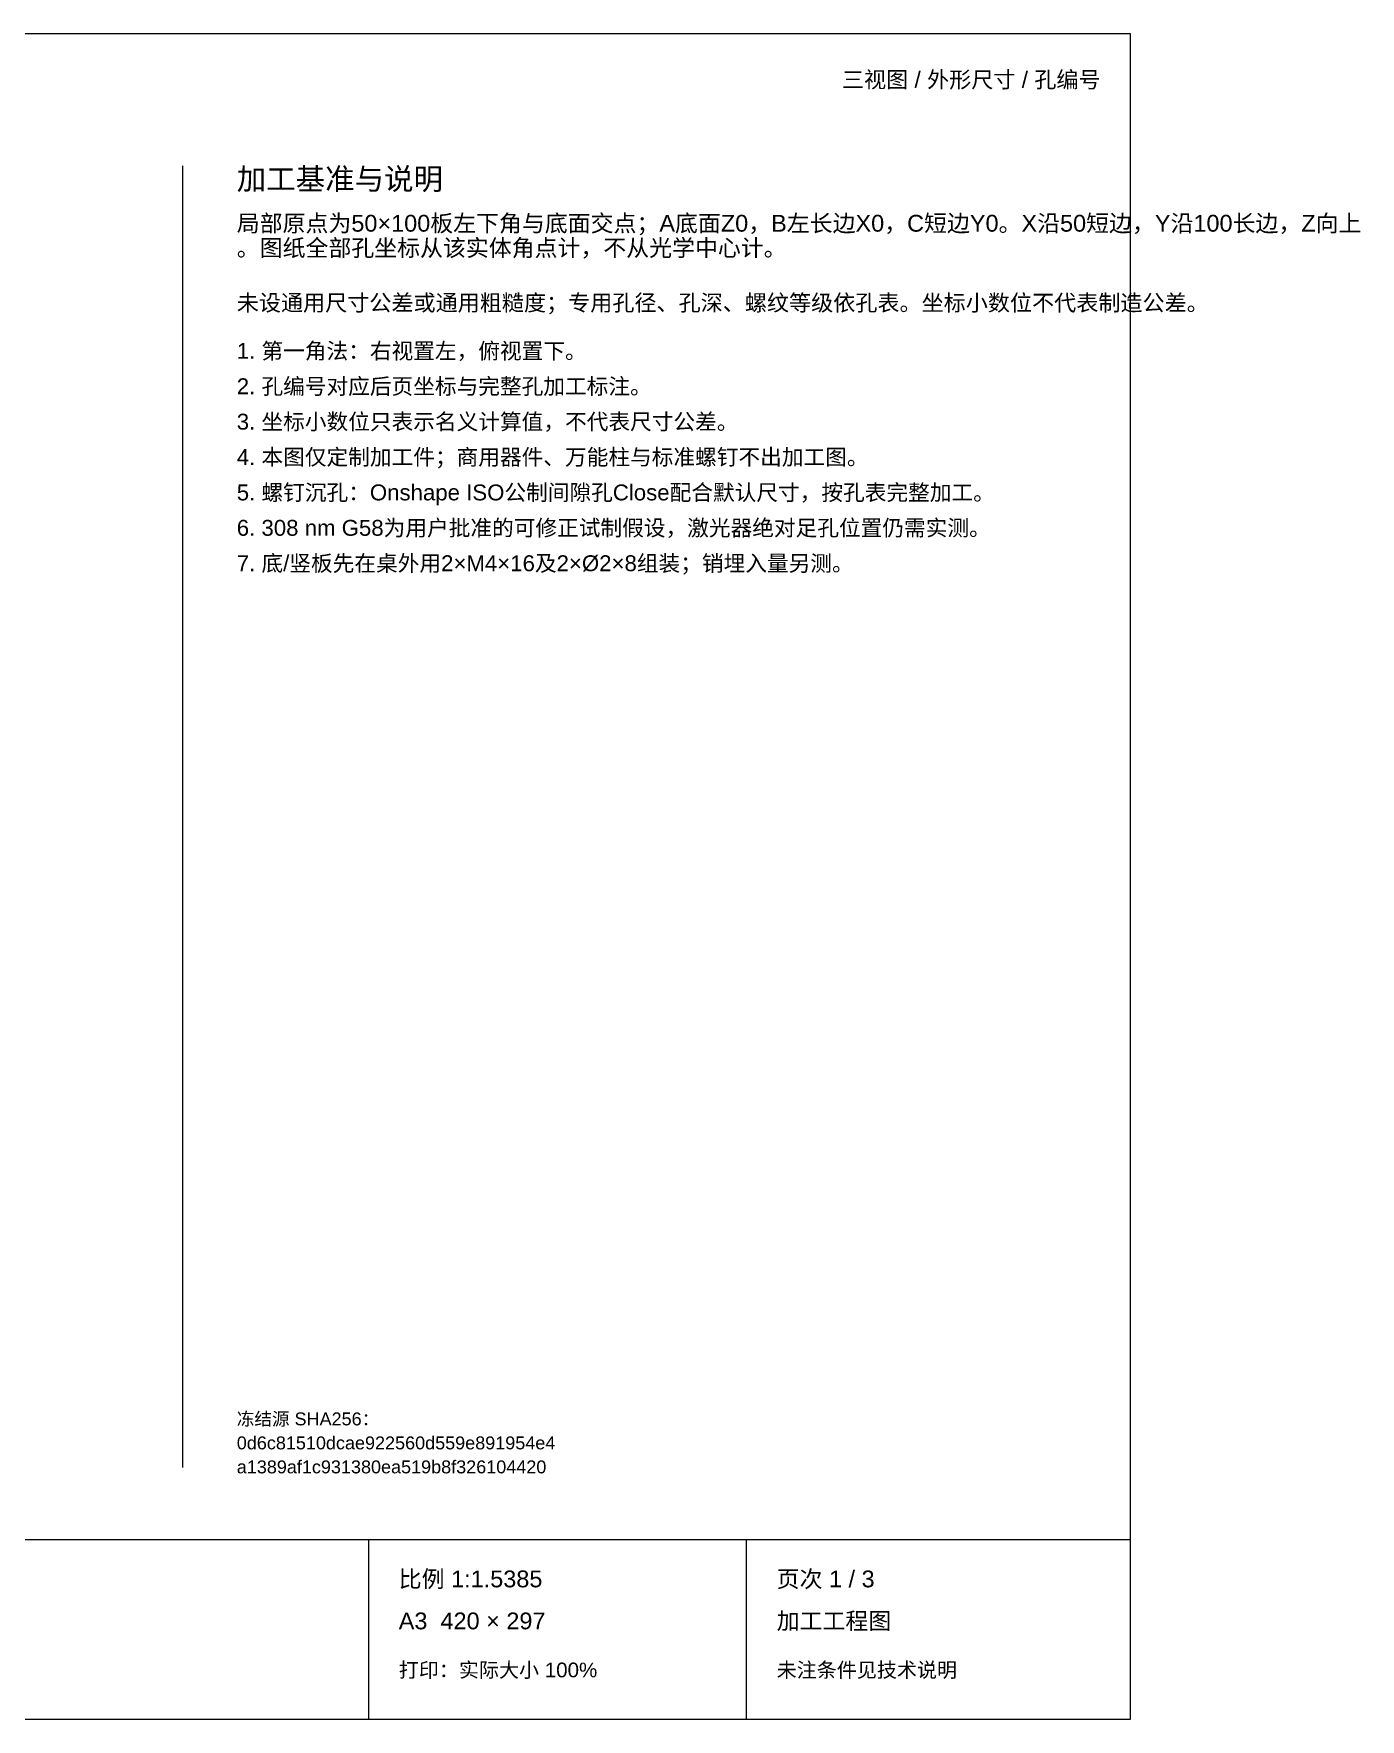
# Paper-space layout '01_三视图' of a CAD drawing. Header units: millimetres. Extents: x 8 to 450, y 8 to 289.
# Drawn here: x 229.1 to 450.3, y 8 to 289 of the extents above; entities that cross this region are included whole.
import ezdxf
from ezdxf.enums import TextEntityAlignment as Align

# ---------------------------------------------------------------- set-up
doc = ezdxf.new("R2010")
doc.units = ezdxf.units.MM
doc.layers.add('ANNOTATIONS', color=7, linetype='CONTINUOUS', lineweight=18)
doc.styles.add('CJK', font='Arial Unicode.ttf')

psp = doc.layouts.new('01_三视图')

# ---------------------------------------------------------------- linework, layer by layer
at = {"layer": 'ANNOTATIONS'}
for p, q in [((412, 289), (8, 289)), ((412, 8), (412, 289)), ((254, 50), (254, 267)), ((8, 38), (412, 38)), ((285, 8), (285, 38)), ((348, 8), (348, 38)), ((8, 8), (412, 8))]:
    psp.add_line(p, q, dxfattribs=at)

# ---------------------------------------------------------------- texts
at = {"layer": 'ANNOTATIONS', "style": 'CJK'}
psp.add_text('三视图 / 外形尺寸 / 孔编号', height=2.7, dxfattribs=at).set_placement((407, 280), align=Align.RIGHT)
for s, height, p in [('加工基准与说明', 3.6, (263, 263)), ('局部原点为50×100板左下角与底面交点；A底面Z0，B左长边X0，C短边Y0。X沿50短边，Y沿100长边，Z向上', 2.8, (263, 256)), ('。图纸全部孔坐标从该实体角点计，不从光学中心计。', 2.8, (263, 251.9)), ('未设通用尺寸公差或通用粗糙度；专用孔径、孔深、螺纹等级依孔表。坐标小数位不代表制造公差。', 2.7, (263, 242.8)), ('1. 第一角法：右视置左，俯视置下。', 2.65, (263, 234.8)), ('2. 孔编号对应后页坐标与完整孔加工标注。', 2.65, (263, 228.9)), ('3. 坐标小数位只表示名义计算值，不代表尺寸公差。', 2.65, (263, 223)), ('4. 本图仅定制加工件；商用器件、万能柱与标准螺钉不出加工图。', 2.65, (263, 217.1)), ('5. 螺钉沉孔：Onshape ISO公制间隙孔Close配合默认尺寸，按孔表完整加工。', 2.65, (263, 211.2)), ('6. 308 nm G58为用户批准的可修正试制假设，激光器绝对足孔位置仍需实测。', 2.65, (263, 205.3)), ('7. 底/竖板先在桌外用2×M4×16及2×Ø2×8组装；销埋入量另测。', 2.65, (263, 199.4)), ('冻结源 SHA256：', 2.15, (263, 57)), ('0d6c81510dcae922560d559e891954e4', 2.15, (263, 53)), ('a1389af1c931380ea519b8f326104420', 2.15, (263, 49)), ('比例 1:1.5385', 2.8, (290, 30)), ('页次 1 / 3', 2.8, (353, 30)), ('A3  420 × 297', 2.8, (290, 23)), ('加工工程图', 2.8, (353, 23)), ('打印：实际大小 100%', 2.45, (290, 15)), ('未注条件见技术说明', 2.45, (353, 15))]:
    psp.add_text(s, height=height, dxfattribs=at).set_placement(p)

doc.saveas('drawing.dxf')
